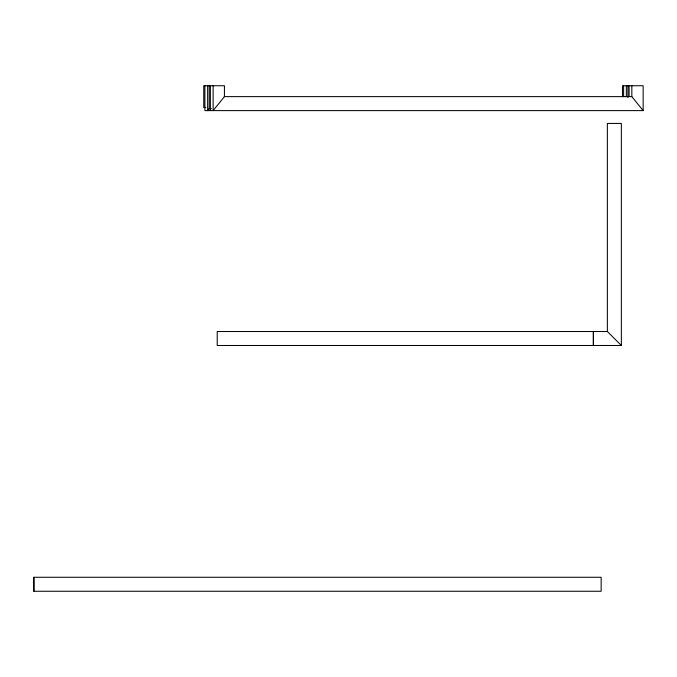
<?xml version="1.0" encoding="UTF-8"?>
<svg xmlns="http://www.w3.org/2000/svg" width="677" height="677" viewBox="0 0 677 677"><rect width="100%" height="100%" fill="white"/><g stroke="black" fill="none" stroke-linecap="round" stroke-linejoin="round"><path stroke-width="1.02" d="M33.85 591.258L33.85 577.269L601.151 577.269L601.151 591.258L33.85 591.258L33.85 577.269M621.351 345.49L621.351 123.434L607.362 123.434L607.362 331.51L621.351 345.49L217.215 345.49L217.215 331.51L607.362 331.51M207.636 85.742L207.636 110.613L209.193 108.684L209.193 85.742M207.636 110.613L209.193 108.684L211.309 108.684M224.231 96.625L631.836 96.625L643.15 110.613L204.894 110.613L204.894 85.742M205.867 107.499L203.752 107.499L203.752 85.742L224.434 85.742L224.434 96.625L213.12 110.613L213.12 85.742M602.699 345.49L607.362 345.49M643.15 110.613L643.15 85.742L622.468 85.742L622.468 96.735M631.836 85.742L631.836 96.625M629.094 85.742L629.094 96.625M627.909 85.742L627.909 97.564M626.352 85.742L626.352 96.625M623.61 85.742L623.61 96.625M210.378 85.742L210.378 110.613M593.374 331.51L593.374 345.49L593.374 331.51"/></g></svg>
